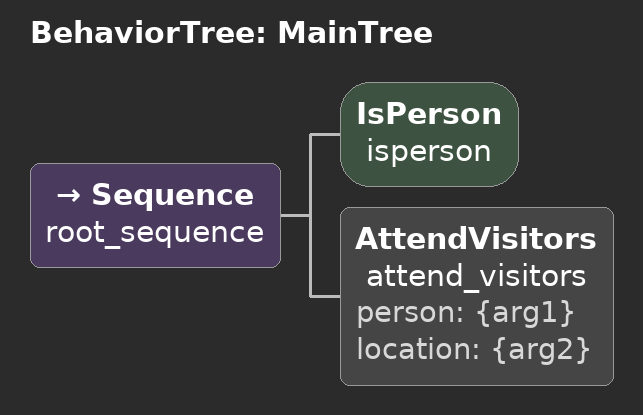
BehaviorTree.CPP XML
<root BTCPP_format="4" main_tree_to_execute = "MainTree" >
    <BehaviorTree ID="MainTree">
       <Sequence name="root_sequence">
           <IsPerson          name="isperson" />
           <AttendVisitors    name="attend_visitors" person="{arg1}" location="{arg2}"/>
       </Sequence>
    </BehaviorTree>
</root>
